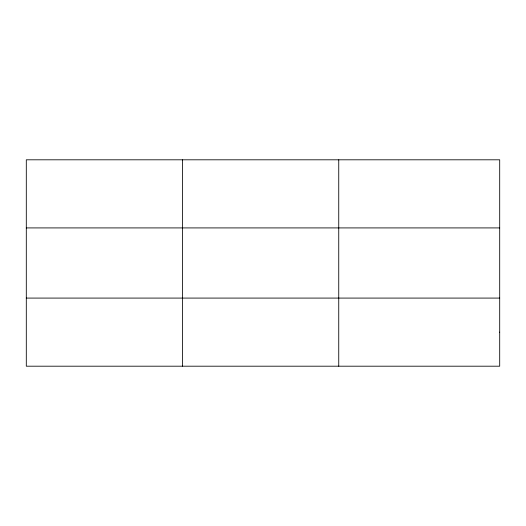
<?xml version="1.0" encoding="UTF-8"?>
<svg xmlns="http://www.w3.org/2000/svg" width="526" height="526" viewBox="0 0 526 526"><rect width="100%" height="100%" fill="white"/><g stroke="black" fill="none" stroke-linecap="round" stroke-linejoin="round"><path stroke-width="0.79" d="M182.522 159.805L182.522 366.195M338.744 159.805L338.744 366.195M26.3 227.916L499.7 227.916M26.3 298.084L499.7 298.084M499.7 332.136L499.7 366.195L26.3 366.195L26.3 159.805L499.7 159.805L499.7 332.136"/></g></svg>
